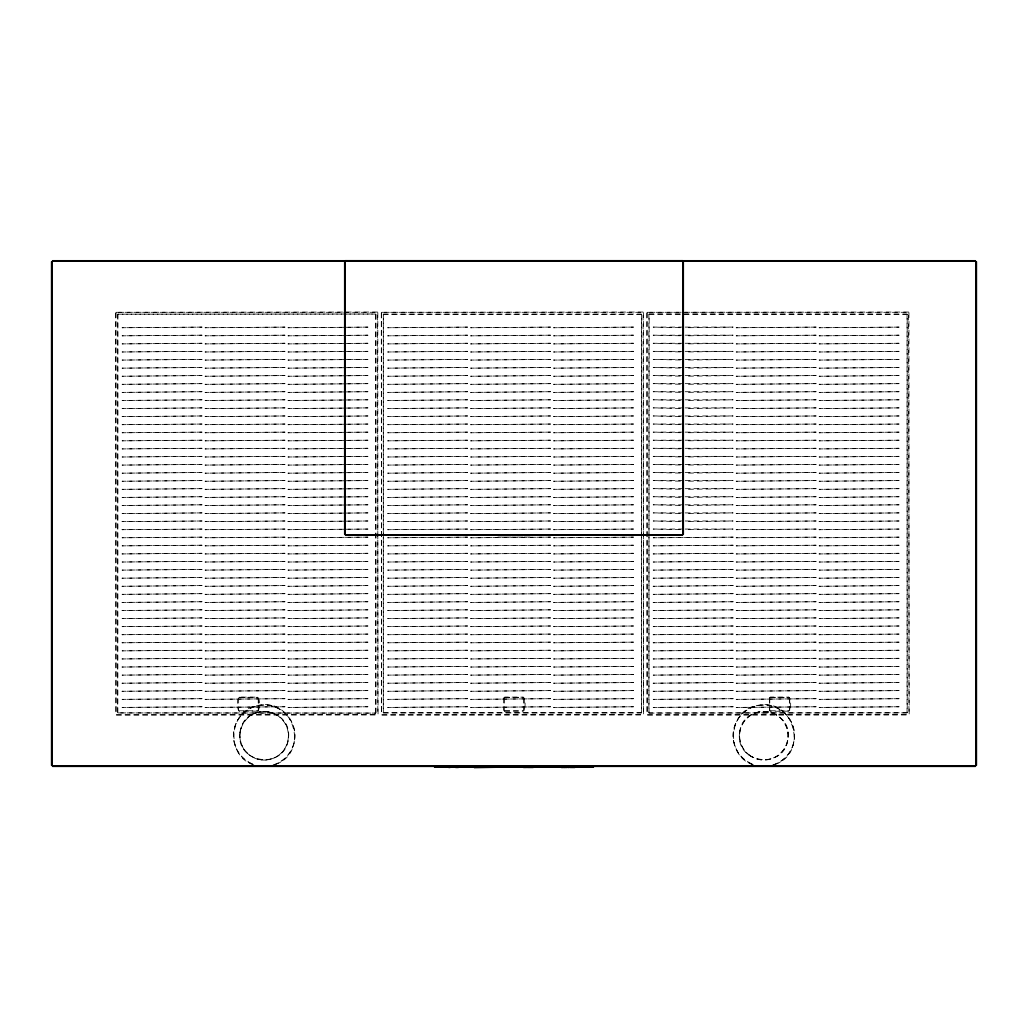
<?xml version="1.0" encoding="UTF-8"?>
<svg xmlns="http://www.w3.org/2000/svg" width="1028" height="1028" viewBox="0 0 1028 1028"><rect width="100%" height="100%" fill="white"/><g stroke="black" fill="none" stroke-linecap="round" stroke-linejoin="round"><path stroke-width="0.75" stroke-dasharray="5 3.75" d="M641.639 712.764L383.277 712.764L383.315 314.183L641.639 314.337M503.72 698.102L504.684 697.138L523.316 697.138C525.719 699.361 525.719 709.063 523.316 711.273M769.291 698.102L770.255 697.138L788.887 697.138C791.29 699.361 791.29 709.063 788.887 711.273M275.992 764.19C308.863 752.586 294.432 698.732 260.174 705.118C227.689 707.598 224.335 758.792 256.216 765.487M775.6 764.19C808.471 752.586 794.04 698.732 759.782 705.118C727.297 707.598 723.943 758.792 755.824 765.487M257.745 711.273C260.148 709.063 260.148 699.361 257.745 697.138L239.113 697.138C236.671 699.361 236.967 709.05 239.113 711.273L257.745 711.145M375.76 713.085L375.76 314.015L117.745 314.183L117.745 712.918L375.76 713.085L118.027 712.918M377.494 312.049L115.74 312.294L115.971 715.051L378.047 714.807L377.494 311.959M643.053 312.049L381.298 312.294L381.542 715.051L643.618 714.807L643.053 311.959M908.623 312.049L646.869 312.294L647.1 715.051L909.176 714.807L908.623 311.959M116.292 312.294L377.494 312.294M381.863 312.294L643.053 312.294M647.422 312.294L908.623 312.294M118.027 314.183L375.76 314.067M383.598 314.183L641.318 314.067M649.156 314.183L906.889 314.183M683.556 327.11L653.204 327.11L683.556 327.752M685.162 327.11L733.08 327.11L685.162 327.752M683.556 335.192L653.204 335.192L683.556 335.835M685.162 335.192L733.08 335.192L685.162 335.835M683.556 343.262L653.204 343.262L683.556 343.905M685.162 343.262L733.08 343.262L685.162 343.905M683.556 351.345L653.204 351.345L683.556 351.987M685.162 351.345L733.08 351.345L685.162 351.987M683.556 359.427L653.204 359.427L683.556 360.07M685.162 359.427L733.08 359.427L685.162 360.07M683.556 367.497L653.204 367.497L683.556 368.14M685.162 367.497L733.08 367.497L685.162 368.14M683.556 375.58L653.204 375.58L683.556 376.222M685.162 375.58L733.08 375.58L685.162 376.222M683.556 383.662L653.204 383.662L683.556 384.305M685.162 383.662L733.08 383.662L685.162 384.305M683.556 391.732L653.204 391.732L683.556 392.375M685.162 391.732L733.08 391.732L685.162 392.375M683.556 399.815L653.204 399.815L683.556 400.457M685.162 399.815L733.08 399.815L685.162 400.457M683.556 407.898L653.204 407.898L683.556 408.54M685.162 407.898L733.08 407.898L685.162 408.54M683.556 415.967L653.204 415.967L683.556 416.61M685.162 415.967L733.08 415.967L685.162 416.61M683.556 424.05L653.204 424.05L683.556 424.692M685.162 424.05L733.08 424.05L685.162 424.692M683.556 432.133L653.204 432.133L683.556 432.775M685.162 432.133L733.08 432.133L685.162 432.775M683.556 440.202L653.204 440.202L683.556 440.845M685.162 440.202L733.08 440.202L685.162 440.845M683.556 448.285L653.204 448.285L683.556 448.928M685.162 448.285L733.08 448.285L685.162 448.928M683.556 456.355L653.204 456.355L683.556 456.997M685.162 456.355L733.08 456.355L685.162 456.997M683.556 464.438L653.204 464.438L683.556 465.08M685.162 464.438L733.08 464.438L685.162 465.08M683.556 472.52L653.204 472.52L683.556 473.163M685.162 472.52L733.08 472.52L685.162 473.163M683.556 480.59L653.204 480.59L683.556 481.232M685.162 480.59L733.08 480.59L685.162 481.232M683.556 488.673L653.204 488.673L683.556 489.315M685.162 488.673L733.08 488.673L685.162 489.315M683.556 496.755L653.204 496.755L683.556 497.398M685.162 496.755L733.08 496.755L685.162 497.398M683.556 504.825L653.204 504.825L683.556 505.468M685.162 504.825L733.08 504.825L685.162 505.468M683.556 512.908L653.204 512.908L683.556 513.55M685.162 512.908L733.08 512.908L685.162 513.55M683.556 520.99L653.204 520.99L683.556 521.633M685.162 520.99L733.08 520.99L685.162 521.633M683.556 529.06L653.204 529.06L683.556 529.703M685.162 529.06L733.08 529.06L685.162 529.703M239.113 697.28L257.745 697.28M504.684 697.28L523.316 697.28M770.255 697.28L788.887 697.28M239.113 697.626L257.745 697.626M504.684 697.626L523.316 697.626M770.255 697.626L788.887 697.626M239.113 710.798L257.745 710.798M504.684 710.798L523.316 710.798M770.255 710.798L788.887 710.798M504.684 711.145L523.316 711.145M788.887 711.145L770.255 711.273L769.291 710.309M383.598 712.918L641.318 712.918M649.156 713.085L907.21 712.764L907.171 314.183L649.156 314.015L648.886 712.918L906.889 712.918M116.292 714.807L377.494 714.807M381.863 714.807L643.053 714.807M647.422 714.807L908.623 714.807M504.684 711.273L503.72 710.309L503.849 698.102M908.945 312.615L908.945 714.486M907.043 314.337L907.043 712.764M789.722 698.102L789.722 710.309M789.363 698.102L789.363 710.309M769.766 698.102L769.766 710.309M769.419 698.102L769.419 710.309M648.886 314.337L649.002 712.764M647.1 312.615L647.1 714.486M643.374 312.615L643.374 714.486M524.151 698.102L524.151 710.309M523.792 698.102L523.792 710.309M504.208 698.102L504.208 710.309M383.315 314.337L383.315 712.764M381.542 312.615L381.542 714.486M377.816 312.615L377.816 714.486M375.914 314.337L375.914 712.764M258.581 698.102L258.581 710.309M258.234 698.102L258.234 710.309M238.637 698.102L238.637 710.309M117.873 314.337L117.745 712.764M115.971 312.615L115.971 714.486M752.021 764.125A30.776 30.776 0 0 1 740.224 715.912A30.776 30.776 0 0 1 789.761 719.163A30.776 30.776 0 0 1 771.771 765.423M752.085 763.971A30.609 30.609 0 0 1 740.353 716.015A30.609 30.609 0 0 1 789.62 719.253A30.609 30.609 0 0 1 771.72 765.256M252.413 764.125A30.776 30.776 0 0 1 240.616 715.912A30.776 30.776 0 0 1 290.153 719.163A30.776 30.776 0 0 1 272.163 765.423M252.477 763.971A30.609 30.609 0 0 1 240.745 716.015A30.609 30.609 0 0 1 290.012 719.253A30.609 30.609 0 0 1 272.112 765.256M239.987 732.501C235.258 763.958 284.833 770.486 288.405 738.875C293.134 707.431 243.559 700.903 239.987 732.501M739.595 732.501C734.866 763.958 784.441 770.486 788.013 738.875C792.742 707.431 743.167 700.903 739.595 732.501M201.951 327.11L122.075 327.752L201.951 327.11M284.897 327.11L205.035 327.752L284.897 327.11M367.857 327.11L287.981 327.752L367.857 327.11M467.509 327.11L387.646 327.752L467.509 327.11M550.468 327.11L470.593 327.752L550.468 327.11M633.415 327.11L553.552 327.752L633.415 327.11M816.026 327.11L736.164 327.752L816.026 327.11M898.986 327.11L819.11 327.752L898.986 327.11M201.951 335.192L122.075 335.835L201.951 335.192M284.897 335.192L205.035 335.835L284.897 335.192M367.857 335.192L287.981 335.835L367.857 335.192M467.509 335.192L387.646 335.835L467.509 335.192M550.468 335.192L470.593 335.835L550.468 335.192M633.415 335.192L553.552 335.835L633.415 335.192M816.026 335.192L736.164 335.835L816.026 335.192M898.986 335.192L819.11 335.835L898.986 335.192M201.951 343.262L122.075 343.905L201.951 343.262M284.897 343.262L205.035 343.905L284.897 343.262M367.857 343.262L287.981 343.905L367.857 343.262M467.509 343.262L387.646 343.905L467.509 343.262M550.468 343.262L470.593 343.905L550.468 343.262M633.415 343.262L553.552 343.905L633.415 343.262M816.026 343.262L736.164 343.905L816.026 343.262M898.986 343.262L819.11 343.905L898.986 343.262M201.951 351.345L122.075 351.987L201.951 351.345M284.897 351.345L205.035 351.987L284.897 351.345M367.857 351.345L287.981 351.987L367.857 351.345M467.509 351.345L387.646 351.987L467.509 351.345M550.468 351.345L470.593 351.987L550.468 351.345M633.415 351.345L553.552 351.987L633.415 351.345M816.026 351.345L736.164 351.987L816.026 351.345M898.986 351.345L819.11 351.987L898.986 351.345M201.951 359.427L122.075 360.07L201.951 359.427M284.897 359.427L205.035 360.07L284.897 359.427M367.857 359.427L287.981 360.07L367.857 359.427M467.509 359.427L387.646 360.07L467.509 359.427M550.468 359.427L470.593 360.07L550.468 359.427M633.415 359.427L553.552 360.07L633.415 359.427M816.026 359.427L736.164 360.07L816.026 359.427M898.986 359.427L819.11 360.07L898.986 359.427M201.951 367.497L122.075 368.14L201.951 367.497M284.897 367.497L205.035 368.14L284.897 367.497M367.857 367.497L287.981 368.14L367.857 367.497M467.509 367.497L387.646 368.14L467.509 367.497M550.468 367.497L470.593 368.14L550.468 367.497M633.415 367.497L553.552 368.14L633.415 367.497M816.026 367.497L736.164 368.14L816.026 367.497M898.986 367.497L819.11 368.14L898.986 367.497M201.951 375.58L122.075 376.222L201.951 375.58M284.897 375.58L205.035 376.222L284.897 375.58M367.857 375.58L287.981 376.222L367.857 375.58M467.509 375.58L387.646 376.222L467.509 375.58M550.468 375.58L470.593 376.222L550.468 375.58M633.415 375.58L553.552 376.222L633.415 375.58M816.026 375.58L736.164 376.222L816.026 375.58M898.986 375.58L819.11 376.222L898.986 375.58M201.951 383.662L122.075 384.305L201.951 383.662M284.897 383.662L205.035 384.305L284.897 383.662M367.857 383.662L287.981 384.305L367.857 383.662M467.509 383.662L387.646 384.305L467.509 383.662M550.468 383.662L470.593 384.305L550.468 383.662M633.415 383.662L553.552 384.305L633.415 383.662M816.026 383.662L736.164 384.305L816.026 383.662M898.986 383.662L819.11 384.305L898.986 383.662M201.951 391.732L122.075 392.375L201.951 391.732M284.897 391.732L205.035 392.375L284.897 391.732M367.857 391.732L287.981 392.375L367.857 391.732M467.509 391.732L387.646 392.375L467.509 391.732M550.468 391.732L470.593 392.375L550.468 391.732M633.415 391.732L553.552 392.375L633.415 391.732M816.026 391.732L736.164 392.375L816.026 391.732M898.986 391.732L819.11 392.375L898.986 391.732M201.951 399.815L122.075 400.457L201.951 399.815M284.897 399.815L205.035 400.457L284.897 399.815M367.857 399.815L287.981 400.457L367.857 399.815M467.509 399.815L387.646 400.457L467.509 399.815M550.468 399.815L470.593 400.457L550.468 399.815M633.415 399.815L553.552 400.457L633.415 399.815M816.026 399.815L736.164 400.457L816.026 399.815M898.986 399.815L819.11 400.457L898.986 399.815M201.951 407.898L122.075 408.54L201.951 407.898M284.897 407.898L205.035 408.54L284.897 407.898M367.857 407.898L287.981 408.54L367.857 407.898M467.509 407.898L387.646 408.54L467.509 407.898M550.468 407.898L470.593 408.54L550.468 407.898M633.415 407.898L553.552 408.54L633.415 407.898M816.026 407.898L736.164 408.54L816.026 407.898M898.986 407.898L819.11 408.54L898.986 407.898M201.951 415.967L122.075 416.61L201.951 415.967M284.897 415.967L205.035 416.61L284.897 415.967M367.857 415.967L287.981 416.61L367.857 415.967M467.509 415.967L387.646 416.61L467.509 415.967M550.468 415.967L470.593 416.61L550.468 415.967M633.415 415.967L553.552 416.61L633.415 415.967M816.026 415.967L736.164 416.61L816.026 415.967M898.986 415.967L819.11 416.61L898.986 415.967M201.951 424.05L122.075 424.692L201.951 424.05M284.897 424.05L205.035 424.692L284.897 424.05M367.857 424.05L287.981 424.692L367.857 424.05M467.509 424.05L387.646 424.692L467.509 424.05M550.468 424.05L470.593 424.692L550.468 424.05M633.415 424.05L553.552 424.692L633.415 424.05M816.026 424.05L736.164 424.692L816.026 424.05M898.986 424.05L819.11 424.692L898.986 424.05M201.951 432.133L122.075 432.775L201.951 432.133M284.897 432.133L205.035 432.775L284.897 432.133M367.857 432.133L287.981 432.775L367.857 432.133M467.509 432.133L387.646 432.775L467.509 432.133M550.468 432.133L470.593 432.775L550.468 432.133M633.415 432.133L553.552 432.775L633.415 432.133M816.026 432.133L736.164 432.775L816.026 432.133M898.986 432.133L819.11 432.775L898.986 432.133M201.951 440.202L122.075 440.845L201.951 440.202M284.897 440.202L205.035 440.845L284.897 440.202M367.857 440.202L287.981 440.845L367.857 440.202M467.509 440.202L387.646 440.845L467.509 440.202M550.468 440.202L470.593 440.845L550.468 440.202M633.415 440.202L553.552 440.845L633.415 440.202M816.026 440.202L736.164 440.845L816.026 440.202M898.986 440.202L819.11 440.845L898.986 440.202M201.951 448.285L122.075 448.928L201.951 448.285M284.897 448.285L205.035 448.928L284.897 448.285M367.857 448.285L287.981 448.928L367.857 448.285M467.509 448.285L387.646 448.928L467.509 448.285M550.468 448.285L470.593 448.928L550.468 448.285M633.415 448.285L553.552 448.928L633.415 448.285M816.026 448.285L736.164 448.928L816.026 448.285M898.986 448.285L819.11 448.928L898.986 448.285M201.951 456.355L122.075 456.997L201.951 456.355M284.897 456.355L205.035 456.997L284.897 456.355M367.857 456.355L287.981 456.997L367.857 456.355M467.509 456.355L387.646 456.997L467.509 456.355M550.468 456.355L470.593 456.997L550.468 456.355M633.415 456.355L553.552 456.997L633.415 456.355M816.026 456.355L736.164 456.997L816.026 456.355M898.986 456.355L819.11 456.997L898.986 456.355M201.951 464.438L122.075 465.08L201.951 464.438M284.897 464.438L205.035 465.08L284.897 464.438M367.857 464.438L287.981 465.08L367.857 464.438M467.509 464.438L387.646 465.08L467.509 464.438M550.468 464.438L470.593 465.08L550.468 464.438M633.415 464.438L553.552 465.08L633.415 464.438M816.026 464.438L736.164 465.08L816.026 464.438M898.986 464.438L819.11 465.08L898.986 464.438M201.951 472.52L122.075 473.163L201.951 472.52M284.897 472.52L205.035 473.163L284.897 472.52M367.857 472.52L287.981 473.163L367.857 472.52M467.509 472.52L387.646 473.163L467.509 472.52M550.468 472.52L470.593 473.163L550.468 472.52M633.415 472.52L553.552 473.163L633.415 472.52M816.026 472.52L736.164 473.163L816.026 472.52M898.986 472.52L819.11 473.163L898.986 472.52M201.951 480.59L122.075 481.232L201.951 480.59M284.897 480.59L205.035 481.232L284.897 480.59M367.857 480.59L287.981 481.232L367.857 480.59M467.509 480.59L387.646 481.232L467.509 480.59M550.468 480.59L470.593 481.232L550.468 480.59M633.415 480.59L553.552 481.232L633.415 480.59M816.026 480.59L736.164 481.232L816.026 480.59M898.986 480.59L819.11 481.232L898.986 480.59M201.951 488.673L122.075 489.315L201.951 488.673M284.897 488.673L205.035 489.315L284.897 488.673M367.857 488.673L287.981 489.315L367.857 488.673M467.509 488.673L387.646 489.315L467.509 488.673M550.468 488.673L470.593 489.315L550.468 488.673M633.415 488.673L553.552 489.315L633.415 488.673M816.026 488.673L736.164 489.315L816.026 488.673M898.986 488.673L819.11 489.315L898.986 488.673M201.951 496.755L122.075 497.398L201.951 496.755M284.897 496.755L205.035 497.398L284.897 496.755M367.857 496.755L287.981 497.398L367.857 496.755M467.509 496.755L387.646 497.398L467.509 496.755M550.468 496.755L470.593 497.398L550.468 496.755M633.415 496.755L553.552 497.398L633.415 496.755M816.026 496.755L736.164 497.398L816.026 496.755M898.986 496.755L819.11 497.398L898.986 496.755M201.951 504.825L122.075 505.468L201.951 504.825M284.897 504.825L205.035 505.468L284.897 504.825M367.857 504.825L287.981 505.468L367.857 504.825M467.509 504.825L387.646 505.468L467.509 504.825M550.468 504.825L470.593 505.468L550.468 504.825M633.415 504.825L553.552 505.468L633.415 504.825M816.026 504.825L736.164 505.468L816.026 504.825M898.986 504.825L819.11 505.468L898.986 504.825M201.951 512.908L122.075 513.55L201.951 512.908M284.897 512.908L205.035 513.55L284.897 512.908M367.857 512.908L287.981 513.55L367.857 512.908M467.509 512.908L387.646 513.55L467.509 512.908M550.468 512.908L470.593 513.55L550.468 512.908M633.415 512.908L553.552 513.55L633.415 512.908M816.026 512.908L736.164 513.55L816.026 512.908M898.986 512.908L819.11 513.55L898.986 512.908M201.951 520.99L122.075 521.633L201.951 520.99M284.897 520.99L205.035 521.633L284.897 520.99M367.857 520.99L287.981 521.633L367.857 520.99M467.509 520.99L387.646 521.633L467.509 520.99M550.468 520.99L470.593 521.633L550.468 520.99M633.415 520.99L553.552 521.633L633.415 520.99M816.026 520.99L736.164 521.633L816.026 520.99M898.986 520.99L819.11 521.633L898.986 520.99M201.951 529.06L122.075 529.703L201.951 529.06M284.897 529.06L205.035 529.703L284.897 529.06M367.857 529.06L287.981 529.703L367.857 529.06M467.509 529.06L387.646 529.703L467.509 529.06M550.468 529.06L470.593 529.703L550.468 529.06M633.415 529.06L553.552 529.703L633.415 529.06M816.026 529.06L736.164 529.703L816.026 529.06M898.986 529.06L819.11 529.703L898.986 529.06M201.951 537.143L122.075 537.785L201.951 537.143M284.897 537.143L205.035 537.785L284.897 537.143M367.857 537.143L287.981 537.785L367.857 537.143M467.509 537.143L387.646 537.785L467.509 537.143M550.468 537.143L470.593 537.785L550.468 537.143M633.415 537.143L553.552 537.785L633.415 537.143M733.08 537.143L653.204 537.785L733.08 537.143M816.026 537.143L736.164 537.785L816.026 537.143M898.986 537.143L819.11 537.785L898.986 537.143M201.951 545.226L122.075 545.868L201.951 545.226M284.897 545.226L205.035 545.868L284.897 545.226M367.857 545.226L287.981 545.868L367.857 545.226M467.509 545.226L387.646 545.868L467.509 545.226M550.468 545.226L470.593 545.868L550.468 545.226M633.415 545.226L553.552 545.868L633.415 545.226M733.08 545.226L653.204 545.868L733.08 545.226M816.026 545.226L736.164 545.868L816.026 545.226M898.986 545.226L819.11 545.868L898.986 545.226M201.951 553.295L122.075 553.938L201.951 553.295M284.897 553.295L205.035 553.938L284.897 553.295M367.857 553.295L287.981 553.938L367.857 553.295M467.509 553.295L387.646 553.938L467.509 553.295M550.468 553.295L470.593 553.938L550.468 553.295M633.415 553.295L553.552 553.938L633.415 553.295M733.08 553.295L653.204 553.938L733.08 553.295M816.026 553.295L736.164 553.938L816.026 553.295M898.986 553.295L819.11 553.938L898.986 553.295M201.951 561.378L122.075 562.02L201.951 561.378M284.897 561.378L205.035 562.02L284.897 561.378M367.857 561.378L287.981 562.02L367.857 561.378M467.509 561.378L387.646 562.02L467.509 561.378M550.468 561.378L470.593 562.02L550.468 561.378M633.415 561.378L553.552 562.02L633.415 561.378M733.08 561.378L653.204 562.02L733.08 561.378M816.026 561.378L736.164 562.02L816.026 561.378M898.986 561.378L819.11 562.02L898.986 561.378M201.951 569.461L122.075 570.103L201.951 569.461M284.897 569.461L205.035 570.103L284.897 569.461M367.857 569.461L287.981 570.103L367.857 569.461M467.509 569.461L387.646 570.103L467.509 569.461M550.468 569.461L470.593 570.103L550.468 569.461M633.415 569.461L553.552 570.103L633.415 569.461M733.08 569.461L653.204 570.103L733.08 569.461M816.026 569.461L736.164 570.103L816.026 569.461M898.986 569.461L819.11 570.103L898.986 569.461M201.951 577.53L122.075 578.173L201.951 577.53M284.897 577.53L205.035 578.173L284.897 577.53M367.857 577.53L287.981 578.173L367.857 577.53M467.509 577.53L387.646 578.173L467.509 577.53M550.468 577.53L470.593 578.173L550.468 577.53M633.415 577.53L553.552 578.173L633.415 577.53M733.08 577.53L653.204 578.173L733.08 577.53M816.026 577.53L736.164 578.173L816.026 577.53M898.986 577.53L819.11 578.173L898.986 577.53M201.951 585.613L122.075 586.256L201.951 585.613M284.897 585.613L205.035 586.256L284.897 585.613M367.857 585.613L287.981 586.256L367.857 585.613M467.509 585.613L387.646 586.256L467.509 585.613M550.468 585.613L470.593 586.256L550.468 585.613M633.415 585.613L553.552 586.256L633.415 585.613M733.08 585.613L653.204 586.256L733.08 585.613M816.026 585.613L736.164 586.256L816.026 585.613M898.986 585.613L819.11 586.256L898.986 585.613M201.951 593.683L122.075 594.325L201.951 593.683M284.897 593.683L205.035 594.325L284.897 593.683M367.857 593.683L287.981 594.325L367.857 593.683M467.509 593.683L387.646 594.325L467.509 593.683M550.468 593.683L470.593 594.325L550.468 593.683M633.415 593.683L553.552 594.325L633.415 593.683M733.08 593.683L653.204 594.325L733.08 593.683M816.026 593.683L736.164 594.325L816.026 593.683M898.986 593.683L819.11 594.325L898.986 593.683M201.951 601.765L122.075 602.408L201.951 601.765M284.897 601.765L205.035 602.408L284.897 601.765M367.857 601.765L287.981 602.408L367.857 601.765M467.509 601.765L387.646 602.408L467.509 601.765M550.468 601.765L470.593 602.408L550.468 601.765M633.415 601.765L553.552 602.408L633.415 601.765M733.08 601.765L653.204 602.408L733.08 601.765M816.026 601.765L736.164 602.408L816.026 601.765M898.986 601.765L819.11 602.408L898.986 601.765M201.951 609.848L122.075 610.491L201.951 609.848M284.897 609.848L205.035 610.491L284.897 609.848M367.857 609.848L287.981 610.491L367.857 609.848M467.509 609.848L387.646 610.491L467.509 609.848M550.468 609.848L470.593 610.491L550.468 609.848M633.415 609.848L553.552 610.491L633.415 609.848M733.08 609.848L653.204 610.491L733.08 609.848M816.026 609.848L736.164 610.491L816.026 609.848M898.986 609.848L819.11 610.491L898.986 609.848M201.951 617.918L122.075 618.56L201.951 617.918M284.897 617.918L205.035 618.56L284.897 617.918M367.857 617.918L287.981 618.56L367.857 617.918M467.509 617.918L387.646 618.56L467.509 617.918M550.468 617.918L470.593 618.56L550.468 617.918M633.415 617.918L553.552 618.56L633.415 617.918M733.08 617.918L653.204 618.56L733.08 617.918M816.026 617.918L736.164 618.56L816.026 617.918M898.986 617.918L819.11 618.56L898.986 617.918M201.951 626.001L122.075 626.643L201.951 626.001M284.897 626.001L205.035 626.643L284.897 626.001M367.857 626.001L287.981 626.643L367.857 626.001M467.509 626.001L387.646 626.643L467.509 626.001M550.468 626.001L470.593 626.643L550.468 626.001M633.415 626.001L553.552 626.643L633.415 626.001M733.08 626.001L653.204 626.643L733.08 626.001M816.026 626.001L736.164 626.643L816.026 626.001M898.986 626.001L819.11 626.643L898.986 626.001M201.951 634.083L122.075 634.726L201.951 634.083M284.897 634.083L205.035 634.726L284.897 634.083M367.857 634.083L287.981 634.726L367.857 634.083M467.509 634.083L387.646 634.726L467.509 634.083M550.468 634.083L470.593 634.726L550.468 634.083M633.415 634.083L553.552 634.726L633.415 634.083M733.08 634.083L653.204 634.726L733.08 634.083M816.026 634.083L736.164 634.726L816.026 634.083M898.986 634.083L819.11 634.726L898.986 634.083M201.951 642.153L122.075 642.796L201.951 642.153M284.897 642.153L205.035 642.796L284.897 642.153M367.857 642.153L287.981 642.796L367.857 642.153M467.509 642.153L387.646 642.796L467.509 642.153M550.468 642.153L470.593 642.796L550.468 642.153M633.415 642.153L553.552 642.796L633.415 642.153M733.08 642.153L653.204 642.796L733.08 642.153M816.026 642.153L736.164 642.796L816.026 642.153M898.986 642.153L819.11 642.796L898.986 642.153M201.951 650.236L122.075 650.878L201.951 650.236M284.897 650.236L205.035 650.878L284.897 650.236M367.857 650.236L287.981 650.878L367.857 650.236M467.509 650.236L387.646 650.878L467.509 650.236M550.468 650.236L470.593 650.878L550.468 650.236M633.415 650.236L553.552 650.878L633.415 650.236M733.08 650.236L653.204 650.878L733.08 650.236M816.026 650.236L736.164 650.878L816.026 650.236M898.986 650.236L819.11 650.878L898.986 650.236M201.951 658.318L122.075 658.961L201.951 658.318M284.897 658.318L205.035 658.961L284.897 658.318M367.857 658.318L287.981 658.961L367.857 658.318M467.509 658.318L387.646 658.961L467.509 658.318M550.468 658.318L470.593 658.961L550.468 658.318M633.415 658.318L553.552 658.961L633.415 658.318M733.08 658.318L653.204 658.961L733.08 658.318M816.026 658.318L736.164 658.961L816.026 658.318M898.986 658.318L819.11 658.961L898.986 658.318M201.951 666.388L122.075 667.031L201.951 666.388M284.897 666.388L205.035 667.031L284.897 666.388M367.857 666.388L287.981 667.031L367.857 666.388M467.509 666.388L387.646 667.031L467.509 666.388M550.468 666.388L470.593 667.031L550.468 666.388M633.415 666.388L553.552 667.031L633.415 666.388M733.08 666.388L653.204 667.031L733.08 666.388M816.026 666.388L736.164 667.031L816.026 666.388M898.986 666.388L819.11 667.031L898.986 666.388M201.951 674.471L122.075 675.113L201.951 674.471M284.897 674.471L205.035 675.113L284.897 674.471M367.857 674.471L287.981 675.113L367.857 674.471M467.509 674.471L387.646 675.113L467.509 674.471M550.468 674.471L470.593 675.113L550.468 674.471M633.415 674.471L553.552 675.113L633.415 674.471M733.08 674.471L653.204 675.113L733.08 674.471M816.026 674.471L736.164 675.113L816.026 674.471M898.986 674.471L819.11 675.113L898.986 674.471M201.951 682.553L122.075 683.196L201.951 682.553M284.897 682.553L205.035 683.196L284.897 682.553M367.857 682.553L287.981 683.196L367.857 682.553M467.509 682.553L387.646 683.196L467.509 682.553M550.468 682.553L470.593 683.196L550.468 682.553M633.415 682.553L553.552 683.196L633.415 682.553M733.08 682.553L653.204 683.196L733.08 682.553M816.026 682.553L736.164 683.196L816.026 682.553M898.986 682.553L819.11 683.196L898.986 682.553M201.951 690.623L122.075 691.266L201.951 690.623M284.897 690.623L205.035 691.266L284.897 690.623M367.857 690.623L287.981 691.266L367.857 690.623M467.509 690.623L387.646 691.266L467.509 690.623M550.468 690.623L470.593 691.266L550.468 690.623M633.415 690.623L553.552 691.266L633.415 690.623M733.08 690.623L653.204 691.266L733.08 690.623M816.026 690.623L736.164 691.266L816.026 690.623M898.986 690.623L819.11 691.266L898.986 690.623M201.951 698.706L122.075 699.348L201.951 698.706M284.897 698.706L205.035 699.348L284.897 698.706M367.857 698.706L287.981 699.348L367.857 698.706M467.509 698.706L387.646 699.348L467.509 698.706M550.468 698.706L470.593 699.348L550.468 698.706M633.415 698.706L553.552 699.348L633.415 698.706M733.08 698.706L653.204 699.348L733.08 698.706M816.026 698.706L736.164 699.348L816.026 698.706M898.986 698.706L819.11 699.348L898.986 698.706M201.951 706.776L122.075 707.418L201.951 706.776M284.897 706.776L205.035 707.418L284.897 706.776M367.857 706.776L287.981 707.418L367.857 706.776M467.509 706.776L387.646 707.418L467.509 706.776M550.468 706.776L470.593 707.418L550.468 706.776M633.415 706.776L553.552 707.418L633.415 706.776M733.08 706.776L653.204 707.418L733.08 706.776M816.026 706.776L736.164 707.418L816.026 706.776M898.986 706.776L819.11 707.418L898.986 706.776M641.601 712.764L641.601 314.337L641.485 712.764M748.975 755.015A24.351 24.351 0 0 0 787.949 738.875A24.351 24.351 0 0 0 754.488 713.201A24.351 24.351 0 0 0 748.975 755.015M749.078 754.886A24.184 24.184 0 0 0 787.782 738.849A24.184 24.184 0 0 0 754.552 713.355A24.184 24.184 0 0 0 749.078 754.886M249.367 755.015A24.351 24.351 0 0 0 288.341 738.875A24.351 24.351 0 0 0 254.88 713.201A24.351 24.351 0 0 0 249.367 755.015A24.184 24.184 0 0 0 288.174 738.849A24.184 24.184 0 0 0 254.944 713.355A24.184 24.184 0 0 0 249.47 754.886"/><path stroke-width="1.5" d="M345.447 260.688L682.553 260.688M52.556 260.726L346.269 260.726M681.731 260.726L975.443 260.726M52.556 261.151L975.443 261.151M345.447 534.778L682.553 534.778M345.447 535.113L682.553 535.113M497.912 535.537L502.718 535.537M503.386 535.537L510.916 535.537M511.79 535.537L515.76 535.537M516.583 535.537L522.905 535.537M524.139 535.537L530.088 535.537M52.556 765.95L975.443 765.95M52.556 766.374L975.443 766.374M434.33 766.734L593.67 766.734M434.651 767.004L593.349 767.004M448.696 767.441L450.135 767.441M455.635 767.441L458.424 767.441M523.445 767.441L526.002 767.441M526.49 767.441L527.197 767.441M527.672 767.441L530.281 767.441M530.628 767.441L533.236 767.441M561.224 767.441L562.419 767.441M562.612 767.441L564.346 767.441M564.539 767.441L566.813 767.441M567.687 767.441L569.371 767.441M570.244 767.441L572.185 767.441M572.48 767.441L573.675 767.441M573.971 767.441L574.948 767.441M976.446 261.716L976.446 765.385M976.022 261.716L976.022 765.385M683.337 261.459L683.337 534.329M683.003 261.459L683.003 534.329M344.997 261.459L344.997 534.329M344.663 261.459L344.663 534.329M51.978 261.716L51.978 765.385M51.554 261.716L51.554 765.385M503.72 767.184L474.165 767.441L503.72 767.184"/></g></svg>
